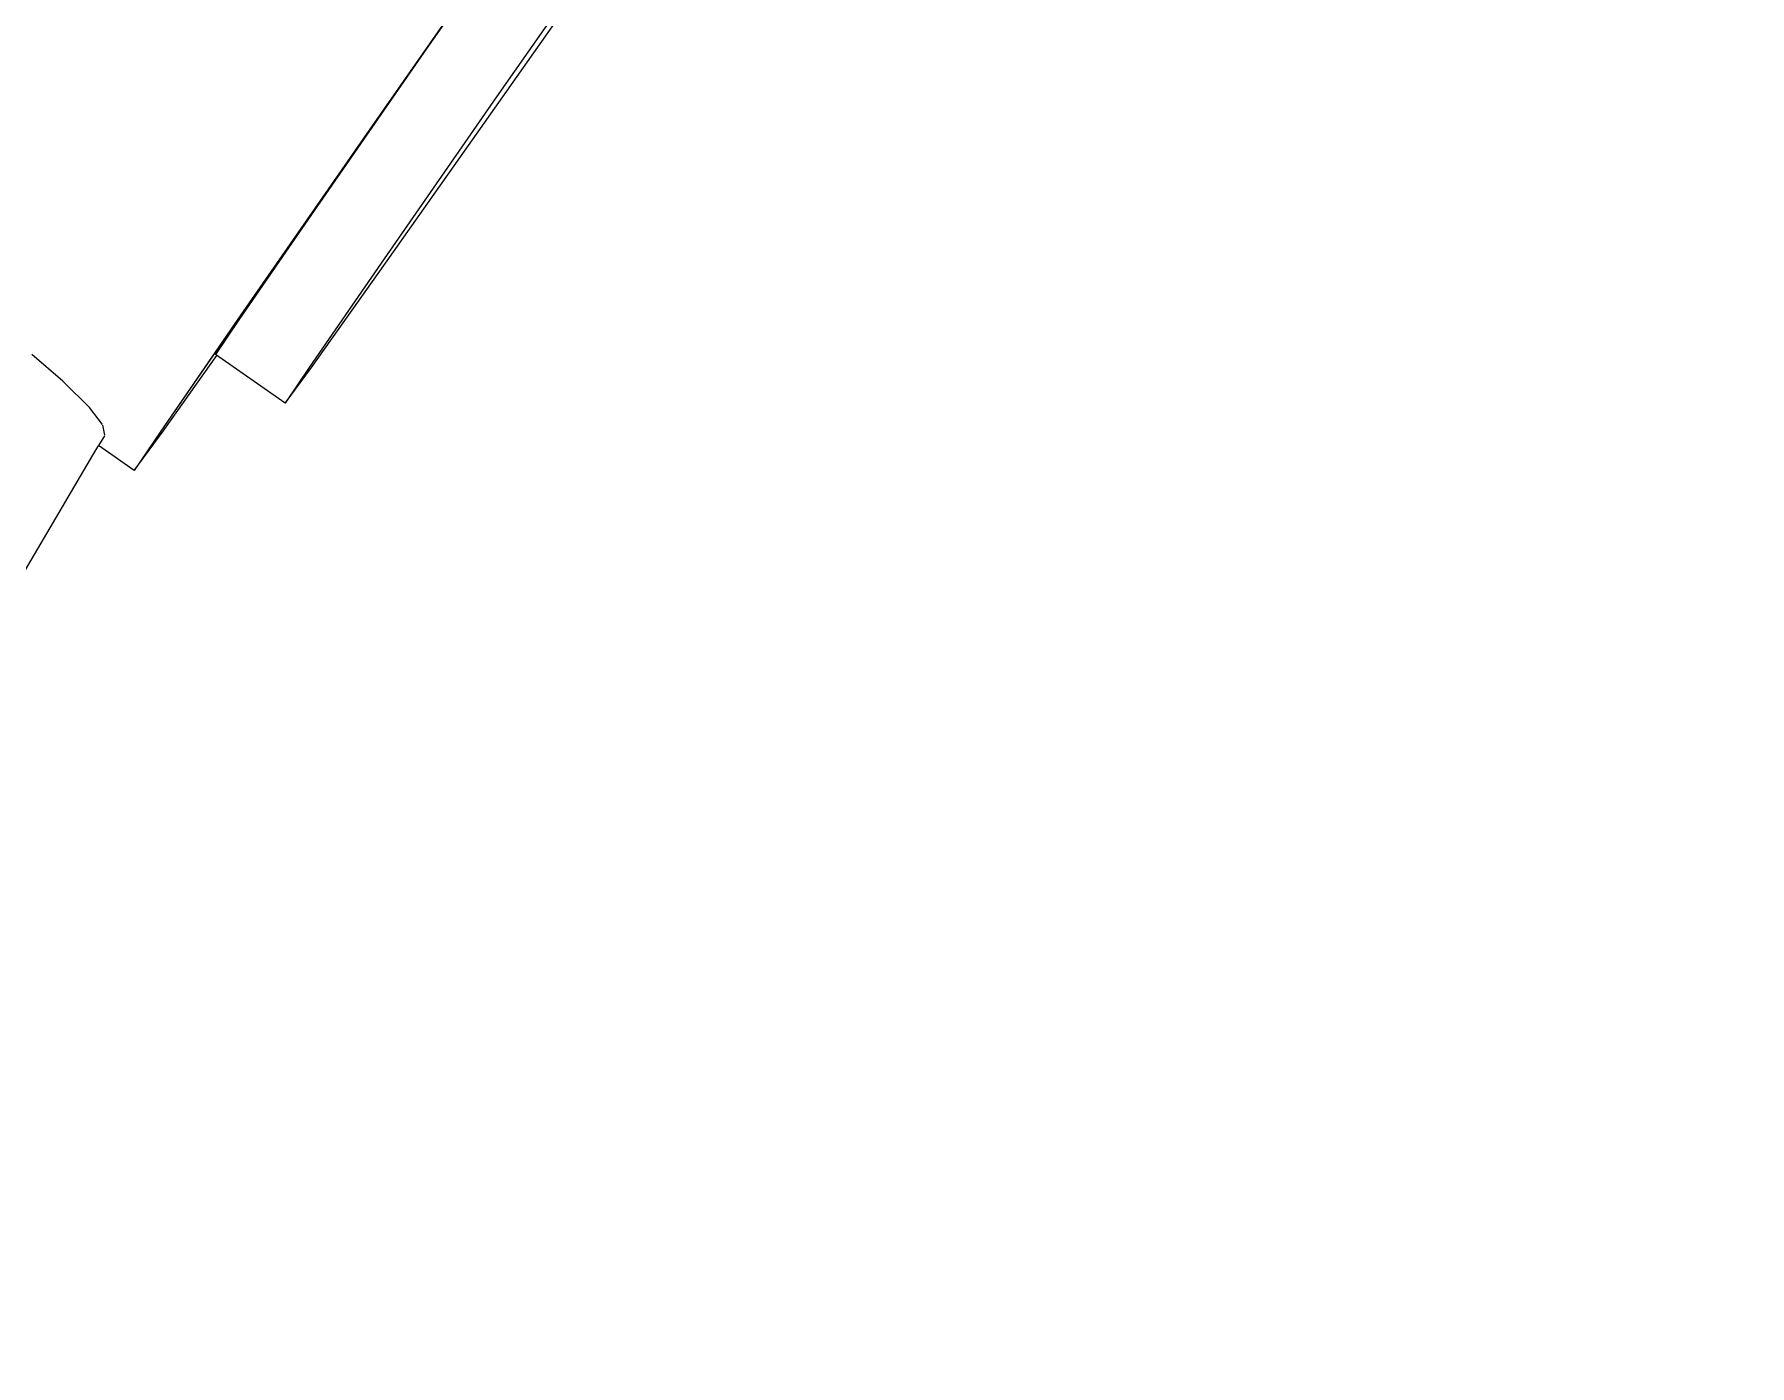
# Model space of a CAD drawing. Header units: metres. Extents: x -0.7 to 10.5, y -2 to 12.8.
# Drawn here: x 6.4959 to 6.5564, y 3.0602 to 3.1071 of the extents above; entities that cross this region are included whole.
import ezdxf

# ---------------------------------------------------------------- set-up
doc = ezdxf.new("R2010")
doc.units = ezdxf.units.M
doc.header["$MEASUREMENT"] = 0
doc.linetypes.add('Xref_Alzado 1$0$Wipeout_Contour', pattern=[1000, 0, -1000])
doc.layers.add('Xref_Alzado 1$0$Interior - Mobiliario', color=7, linetype='Continuous')
doc.layers.add('Xref_Alzado 1$0$Interior - Mobiliario _Pen_No__81', color=7, linetype='Continuous', lineweight=13, true_color=0x6a6a6a)

# ---------------------------------------------------------------- blocks, each defined once
blk = doc.blocks.new('Xref_Alzado 1$0$Section Element_140')
at = {"color": 254, "linetype": 'Xref_Alzado 1$0$Wipeout_Contour', "lineweight": 0, "ltscale": 232221.443424}
blk.add_wipeout([(-11569.26, -1091.435), (-11570.193, -1092.83), (-11569.402, -1093.384), (-11569.188, -1093.006), (-11568.846, -1092.927), (-11568.09, -1093.158), (-11566.971, -1093.686), (-11565.567, -1094.473), (-11563.974, -1095.465), (-11562.301, -1096.595), (-11555.011, -1101.704), (-11553.382, -1102.888), (-11551.902, -1104.048), (-11550.672, -1105.106), (-11549.775, -1105.989), (-11549.271, -1106.638), (-11549.194, -1107.01), (-11549.422, -1107.374), (-11548.158, -1108.259), (-11547.225, -1106.864)], dxfattribs=at).dxf.layer = 'Xref_Alzado 1$0$Interior - Mobiliario'
at = {"color": 254, "linetype": 'Xref_Alzado 1$0$Wipeout_Contour', "lineweight": 0, "ltscale": 46418.042529}
blk.add_wipeout([(-11550.672, -1105.106), (-11551.77, -1104.161), (-11552.907, -1105.615), (-11551.512, -1106.403)], dxfattribs=at).dxf.layer = 'Xref_Alzado 1$0$Interior - Mobiliario'
at = {"color": 254, "linetype": 'Xref_Alzado 1$0$Wipeout_Contour', "lineweight": 0, "ltscale": 46397.50405}
blk.add_wipeout([(-11548.158, -1108.259), (-11547.137, -1106.864), (-11545.263, -1104.183), (-11545.29, -1104.164)], dxfattribs=at).dxf.layer = 'Xref_Alzado 1$0$Interior - Mobiliario'
at = {"color": 254, "linetype": 'Xref_Alzado 1$0$Wipeout_Contour', "lineweight": 0, "ltscale": 46408.994143}
blk.add_wipeout([(-11549.209, -1107.035), (-11549.526, -1107.516), (-11549.504, -1107.516), (-11549.422, -1107.374)], dxfattribs=at).dxf.layer = 'Xref_Alzado 1$0$Interior - Mobiliario'
at = {"color": 254, "linetype": 'Xref_Alzado 1$0$Wipeout_Contour', "lineweight": 0, "ltscale": 46396.375182}
blk.add_wipeout([(-11548.158, -1108.259), (-11545.29, -1104.164), (-11544.45, -1102.908), (-11547.225, -1106.864)], dxfattribs=at).dxf.layer = 'Xref_Alzado 1$0$Interior - Mobiliario'
at = {"color": 254, "linetype": 'Xref_Alzado 1$0$Wipeout_Contour', "lineweight": 0, "ltscale": 34811.506764}
blk.add_wipeout([(-11550.592, -1105.185), (-11550.672, -1105.106), (-11551.512, -1106.403)], dxfattribs=at).dxf.layer = 'Xref_Alzado 1$0$Interior - Mobiliario'
at = {"color": 254, "linetype": 'Xref_Alzado 1$0$Wipeout_Contour', "lineweight": 0, "ltscale": 46413.852477}
blk.add_wipeout([(-11549.775, -1105.989), (-11550.592, -1105.185), (-11551.512, -1106.403), (-11550.439, -1107.007)], dxfattribs=at).dxf.layer = 'Xref_Alzado 1$0$Interior - Mobiliario'
at = {"color": 254, "linetype": 'Xref_Alzado 1$0$Wipeout_Contour', "lineweight": 0, "ltscale": 34808.95492}
blk.add_wipeout([(-11549.739, -1106.035), (-11549.775, -1105.989), (-11550.439, -1107.007)], dxfattribs=at).dxf.layer = 'Xref_Alzado 1$0$Interior - Mobiliario'
at = {"color": 254, "linetype": 'Xref_Alzado 1$0$Wipeout_Contour', "lineweight": 0, "ltscale": 46411.034006}
blk.add_wipeout([(-11549.271, -1106.638), (-11549.739, -1106.035), (-11550.439, -1107.007), (-11549.762, -1107.387)], dxfattribs=at).dxf.layer = 'Xref_Alzado 1$0$Interior - Mobiliario'
at = {"color": 254, "linetype": 'Xref_Alzado 1$0$Wipeout_Contour', "lineweight": 0, "ltscale": 34807.507235}
blk.add_wipeout([(-11549.267, -1106.657), (-11549.271, -1106.638), (-11549.762, -1107.387)], dxfattribs=at).dxf.layer = 'Xref_Alzado 1$0$Interior - Mobiliario'
at = {"color": 254, "linetype": 'Xref_Alzado 1$0$Wipeout_Contour', "lineweight": 0, "ltscale": 46409.836683}
blk.add_wipeout([(-11549.194, -1107.01), (-11549.267, -1106.657), (-11549.762, -1107.387), (-11549.526, -1107.516)], dxfattribs=at).dxf.layer = 'Xref_Alzado 1$0$Interior - Mobiliario'
at = {"color": 254, "linetype": 'Xref_Alzado 1$0$Wipeout_Contour', "lineweight": 0, "ltscale": 46435.167721}
blk.add_wipeout([(-11569.26, -1091.435), (-11547.225, -1106.864), (-11544.401, -1102.772), (-11566.436, -1087.343)], dxfattribs=at).dxf.layer = 'Xref_Alzado 1$0$Interior - Mobiliario'
at = {"color": 254, "linetype": 'Xref_Alzado 1$0$Wipeout_Contour', "lineweight": 0, "ltscale": 34829.947374}
blk.add_wipeout([(-11549.526, -1107.516), (-11568.494, -1139.812), (-11549.504, -1107.516)], dxfattribs=at).dxf.layer = 'Xref_Alzado 1$0$Interior - Mobiliario'
at = {"layer": 'Xref_Alzado 1$0$Interior - Mobiliario _Pen_No__81', "color": 251, "linetype": 'Continuous', "lineweight": 13, "true_color": 0x6a6a6a}
for p, q in [((-11550.672, -1105.106), (-11551.77, -1104.161)), ((-11550.592, -1105.185), (-11550.672, -1105.106)), ((-11549.775, -1105.989), (-11550.592, -1105.185)), ((-11549.739, -1106.035), (-11549.775, -1105.989)), ((-11549.271, -1106.638), (-11549.739, -1106.035)), ((-11549.194, -1107.01), (-11549.267, -1106.657))]:
    blk.add_line(p, q, dxfattribs=at)
at = {"color": 254, "linetype": 'Xref_Alzado 1$0$Wipeout_Contour', "lineweight": 0, "ltscale": 34796.374997}
blk.add_wipeout([(-11545.263, -1104.183), (-11547.137, -1106.864), (-11545.243, -1104.197)], dxfattribs=at).dxf.layer = 'Xref_Alzado 1$0$Interior - Mobiliario'
at = {"color": 254, "linetype": 'Xref_Alzado 1$0$Wipeout_Contour', "lineweight": 0, "ltscale": 34838.104004}
blk.add_wipeout([(-11552.907, -1105.615), (-11571.813, -1138.19), (-11551.512, -1106.403)], dxfattribs=at).dxf.layer = 'Xref_Alzado 1$0$Interior - Mobiliario'
at = {"color": 254, "linetype": 'Xref_Alzado 1$0$Wipeout_Contour', "lineweight": 0, "ltscale": 46385.403583}
blk.add_wipeout([(-11545.29, -1104.164), (-11542.833, -1105.884), (-11541.993, -1104.628), (-11544.45, -1102.908)], dxfattribs=at).dxf.layer = 'Xref_Alzado 1$0$Interior - Mobiliario'
at = {"color": 254, "linetype": 'Xref_Alzado 1$0$Wipeout_Contour', "lineweight": 0, "ltscale": 34834.496983}
blk.add_wipeout([(-11551.512, -1106.403), (-11570.444, -1138.862), (-11550.439, -1107.007)], dxfattribs=at).dxf.layer = 'Xref_Alzado 1$0$Interior - Mobiliario'
at = {"color": 254, "linetype": 'Xref_Alzado 1$0$Wipeout_Contour', "lineweight": 0, "ltscale": 46388.302531}
blk.add_wipeout([(-11547.225, -1106.864), (-11544.45, -1102.908), (-11541.909, -1099.225), (-11544.401, -1102.772)], dxfattribs=at).dxf.layer = 'Xref_Alzado 1$0$Interior - Mobiliario'
at = {"color": 254, "linetype": 'Xref_Alzado 1$0$Wipeout_Contour', "lineweight": 0, "ltscale": 34831.869431}
blk.add_wipeout([(-11550.439, -1107.007), (-11569.39, -1139.377), (-11549.762, -1107.387)], dxfattribs=at).dxf.layer = 'Xref_Alzado 1$0$Interior - Mobiliario'
at = {"layer": 'Xref_Alzado 1$0$Interior - Mobiliario _Pen_No__81', "color": 251, "linetype": 'Continuous', "lineweight": 13, "true_color": 0x6a6a6a}
for p, q in [((-11547.137, -1106.864), (-11545.243, -1104.197)), ((-11548.158, -1108.259), (-11547.137, -1106.864)), ((-11547.225, -1106.864), (-11548.158, -1108.259))]:
    blk.add_line(p, q, dxfattribs=at)
at = {"color": 254, "linetype": 'Xref_Alzado 1$0$Wipeout_Contour', "lineweight": 0, "ltscale": 46418.542766}
blk.add_wipeout([(-11566.436, -1087.343), (-11544.401, -1102.772), (-11539.879, -1096.263), (-11561.914, -1080.834)], dxfattribs=at).dxf.layer = 'Xref_Alzado 1$0$Interior - Mobiliario'
at = {"color": 254, "linetype": 'Xref_Alzado 1$0$Wipeout_Contour', "lineweight": 0, "ltscale": 34830.40069}
blk.add_wipeout([(-11549.762, -1107.387), (-11568.725, -1139.701), (-11549.526, -1107.516)], dxfattribs=at).dxf.layer = 'Xref_Alzado 1$0$Interior - Mobiliario'
at = {"color": 254, "linetype": 'Xref_Alzado 1$0$Wipeout_Contour', "lineweight": 0, "ltscale": 277597.33794}
blk.add_wipeout([(-11542.833, -1105.884), (-11541.914, -1104.628), (-11539.298, -1100.946), (-11535.164, -1095.088), (-11529.794, -1087.453), (-11523.554, -1078.563), (-11516.868, -1069.023), (-11510.193, -1059.482), (-11503.984, -1050.592), (-11498.662, -1042.957), (-11494.592, -1037.099), (-11492.051, -1033.417), (-11491.211, -1032.161), (-11492.13, -1033.417), (-11494.746, -1037.099), (-11498.88, -1042.957), (-11504.25, -1050.592), (-11510.49, -1059.482), (-11517.176, -1069.023), (-11523.851, -1078.563), (-11530.06, -1087.453), (-11535.382, -1095.088), (-11539.452, -1100.946), (-11541.993, -1104.628)], dxfattribs=at).dxf.layer = 'Xref_Alzado 1$0$Interior - Mobiliario'
at = {"color": 254, "linetype": 'Xref_Alzado 1$0$Wipeout_Contour', "lineweight": 0, "ltscale": 34851.306784}
blk.add_wipeout([(-11568.494, -1139.812), (-11549.526, -1107.516), (-11568.725, -1139.701)], dxfattribs=at).dxf.layer = 'Xref_Alzado 1$0$Interior - Mobiliario'
at = {"color": 254, "linetype": 'Xref_Alzado 1$0$Wipeout_Contour', "lineweight": 0, "ltscale": 46377.732619}
blk.add_wipeout([(-11544.45, -1102.908), (-11541.993, -1104.628), (-11539.452, -1100.946), (-11541.909, -1099.225)], dxfattribs=at).dxf.layer = 'Xref_Alzado 1$0$Interior - Mobiliario'
at = {"color": 254, "linetype": 'Xref_Alzado 1$0$Wipeout_Contour', "lineweight": 0, "ltscale": 34851.033118}
blk.add_wipeout([(-11568.473, -1139.812), (-11549.504, -1107.516), (-11568.494, -1139.812)], dxfattribs=at).dxf.layer = 'Xref_Alzado 1$0$Interior - Mobiliario'
at = {"layer": 'Xref_Alzado 1$0$Interior - Mobiliario _Pen_No__81', "color": 251, "linetype": 'Continuous', "lineweight": 13, "true_color": 0x6a6a6a}
for p, q in [((-11542.833, -1105.884), (-11545.29, -1104.164)), ((-11542.833, -1105.884), (-11541.914, -1104.628)), ((-11541.993, -1104.628), (-11542.833, -1105.884)), ((-11549.209, -1107.035), (-11549.422, -1107.374)), ((-11548.158, -1108.259), (-11549.422, -1107.374))]:
    blk.add_line(p, q, dxfattribs=at)
at = {"color": 254, "linetype": 'Xref_Alzado 1$0$Wipeout_Contour', "lineweight": 0, "ltscale": 46372.511495}
blk.add_wipeout([(-11544.401, -1102.772), (-11541.909, -1099.225), (-11537.839, -1093.367), (-11539.879, -1096.263)], dxfattribs=at).dxf.layer = 'Xref_Alzado 1$0$Interior - Mobiliario'
at = {"color": 254, "linetype": 'Xref_Alzado 1$0$Wipeout_Contour', "lineweight": 0, "ltscale": 34858.002693}
blk.add_wipeout([(-11570.444, -1138.862), (-11551.512, -1106.403), (-11571.813, -1138.19)], dxfattribs=at).dxf.layer = 'Xref_Alzado 1$0$Interior - Mobiliario'
at = {"layer": 'Xref_Alzado 1$0$Interior - Mobiliario _Pen_No__81', "color": 251, "linetype": 'Continuous', "lineweight": 13, "true_color": 0x6a6a6a}
for p, q in [((-11544.401, -1102.772), (-11547.225, -1106.864)), ((-11544.45, -1102.908), (-11545.29, -1104.164))]:
    blk.add_line(p, q, dxfattribs=at)
at = {"color": 254, "linetype": 'Xref_Alzado 1$0$Wipeout_Contour', "lineweight": 0, "ltscale": 46394.954573}
blk.add_wipeout([(-11561.914, -1080.834), (-11539.879, -1096.263), (-11533.967, -1087.781), (-11556.002, -1072.351)], dxfattribs=at).dxf.layer = 'Xref_Alzado 1$0$Interior - Mobiliario'
at = {"color": 254, "linetype": 'Xref_Alzado 1$0$Wipeout_Contour', "lineweight": 0, "ltscale": 34854.682975}
blk.add_wipeout([(-11569.39, -1139.377), (-11550.439, -1107.007), (-11570.444, -1138.862)], dxfattribs=at).dxf.layer = 'Xref_Alzado 1$0$Interior - Mobiliario'
at = {"color": 254, "linetype": 'Xref_Alzado 1$0$Wipeout_Contour', "lineweight": 0, "ltscale": 46341.515564}
blk.add_wipeout([(-11537.839, -1093.367), (-11535.382, -1095.088), (-11530.06, -1087.453), (-11532.518, -1085.733)], dxfattribs=at).dxf.layer = 'Xref_Alzado 1$0$Interior - Mobiliario'
at = {"color": 254, "linetype": 'Xref_Alzado 1$0$Wipeout_Contour', "lineweight": 0, "ltscale": 34852.399284}
blk.add_wipeout([(-11568.725, -1139.701), (-11549.762, -1107.387), (-11569.39, -1139.377)], dxfattribs=at).dxf.layer = 'Xref_Alzado 1$0$Interior - Mobiliario'
at = {"layer": 'Xref_Alzado 1$0$Interior - Mobiliario _Pen_No__81', "color": 251, "linetype": 'Continuous', "lineweight": 13, "true_color": 0x6a6a6a}
for p, q in [((-11568.473, -1139.812), (-11549.504, -1107.516)), ((-11549.504, -1107.516), (-11549.414, -1107.38))]:
    blk.add_line(p, q, dxfattribs=at)
at = {"color": 254, "linetype": 'Xref_Alzado 1$0$Wipeout_Contour', "lineweight": 0, "ltscale": 46362.760246}
blk.add_wipeout([(-11541.909, -1099.225), (-11539.452, -1100.946), (-11535.382, -1095.088), (-11537.839, -1093.367)], dxfattribs=at).dxf.layer = 'Xref_Alzado 1$0$Interior - Mobiliario'
at = {"layer": 'Xref_Alzado 1$0$Interior - Mobiliario _Pen_No__81', "color": 251, "linetype": 'Continuous', "lineweight": 13, "true_color": 0x6a6a6a}
for p, q in [((-11541.909, -1099.225), (-11544.45, -1102.908)), ((-11539.452, -1100.946), (-11541.993, -1104.628)), ((-11541.914, -1104.628), (-11539.298, -1100.946))]:
    blk.add_line(p, q, dxfattribs=at)
at = {"color": 254, "linetype": 'Xref_Alzado 1$0$Wipeout_Contour', "lineweight": 0, "ltscale": 46350.095985}
blk.add_wipeout([(-11539.879, -1096.263), (-11537.839, -1093.367), (-11532.518, -1085.733), (-11533.967, -1087.781)], dxfattribs=at).dxf.layer = 'Xref_Alzado 1$0$Interior - Mobiliario'
at = {"layer": 'Xref_Alzado 1$0$Interior - Mobiliario _Pen_No__81', "color": 251, "linetype": 'Continuous', "lineweight": 13, "true_color": 0x6a6a6a}
for p, q in [((-11532.518, -1085.733), (-11537.839, -1093.367)), ((-11533.967, -1087.781), (-11539.879, -1096.263)), ((-11530.06, -1087.453), (-11535.382, -1095.088)), ((-11535.164, -1095.088), (-11529.794, -1087.453)), ((-11537.839, -1093.367), (-11541.909, -1099.225)), ((-11535.382, -1095.088), (-11539.452, -1100.946)), ((-11539.298, -1100.946), (-11535.164, -1095.088)), ((-11539.879, -1096.263), (-11544.401, -1102.772))]:
    blk.add_line(p, q, dxfattribs=at)
blk = doc.blocks.new('Xref_Alzado 1')
at = {"layer": 'Xref_Alzado 1$0$Interior - Mobiliario', "lineweight": 0, "xscale": 0.001, "yscale": 0.001, "zscale": 0.001}
blk.add_blockref('Xref_Alzado 1$0$Section Element_140', (18.274023, 3.3), dxfattribs=at)

msp = doc.modelspace()

# ---------------------------------------------------------------- block references
msp.add_blockref('Xref_Alzado 1', (-0.226445, 0.9))

doc.saveas('drawing.dxf')
